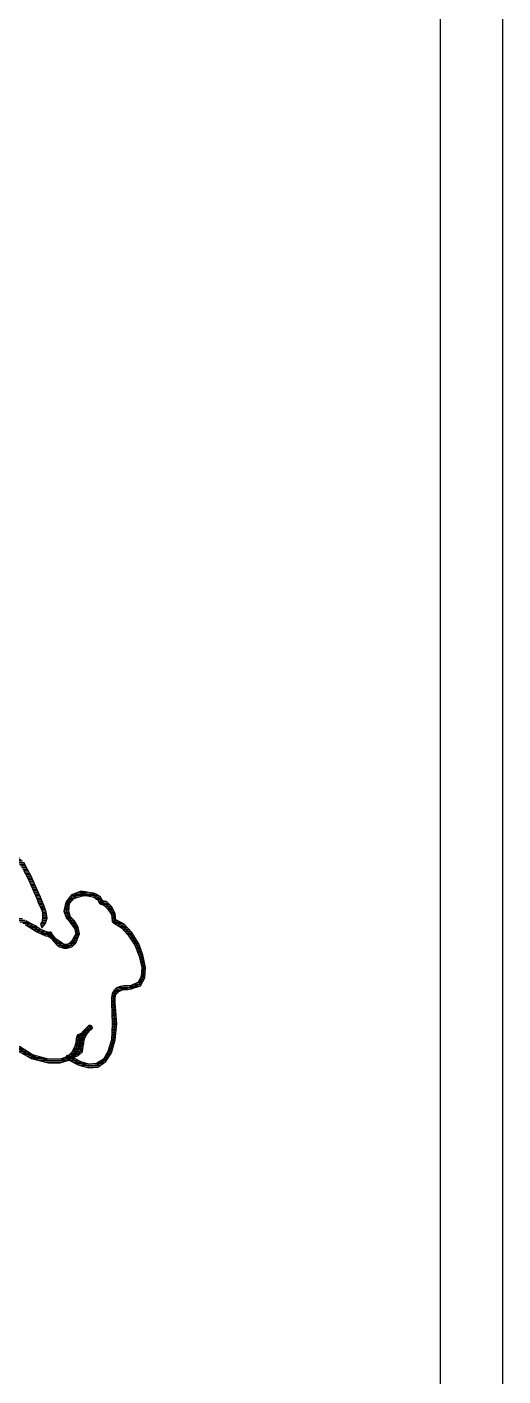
# Model space of a CAD drawing. Header units: millimetres. Extents: x 33350 to 35310, y -217097 to -211540.
# Drawn here: x 34475.3 to 34513.5, y -214010.5 to -213902.3 of the extents above; entities that cross this region are included whole.
import ezdxf

# ---------------------------------------------------------------- set-up
doc = ezdxf.new("R2010")
doc.units = ezdxf.units.MM
doc.header["$LTSCALE"] = 60
doc.header["$MEASUREMENT"] = 0
doc.layers.add('TEFRIŞ', color=223, linetype='Continuous')
pattern_1 = [(360, (-5108.51305, -673.59423), (1e-16, 0.125), [25])]

# ---------------------------------------------------------------- blocks, each defined once
blk = doc.blocks.new('by')
at = {"ltscale": 30}
h = blk.add_hatch(dxfattribs=at)
h.set_pattern_fill('DC_LINES', color=256, scale=0.1, style=0)
h.set_pattern_definition(pattern_1)
edge = h.paths.add_edge_path(flags=0)
edge.add_line((6421.19, 2232.16), (6422.57, 2232.51))
edge.add_line((6422.57, 2232.51), (6423.51, 2232.51))
edge.add_line((6423.51, 2232.51), (6424.21, 2232.31))
edge.add_line((6424.21, 2232.31), (6424.75, 2231.86))
edge.add_line((6424.75, 2231.86), (6424.95, 2231.36))
edge.add_line((6424.95, 2231.36), (6425.05, 2230.92))
edge.add_line((6425.05, 2230.92), (6425.1, 2230.57))
edge.add_line((6425.1, 2230.57), (6424.9, 2230.27))
edge.add_line((6424.9, 2230.27), (6424.8, 2230.57))
edge.add_line((6424.8, 2230.57), (6424.75, 2230.92))
edge.add_line((6424.75, 2230.92), (6424.65, 2231.26))
edge.add_line((6424.65, 2231.26), (6424.45, 2231.66))
edge.add_line((6424.45, 2231.66), (6424.11, 2232.01))
edge.add_line((6424.11, 2232.01), (6423.51, 2232.21))
edge.add_line((6423.51, 2232.21), (6422.57, 2232.21))
edge.add_line((6422.57, 2232.21), (6421.29, 2231.86))
h = blk.add_hatch(dxfattribs=at)
h.set_pattern_fill('DC_LINES', color=256, scale=0.1, style=0)
h.set_pattern_definition(pattern_1)
edge = h.paths.add_edge_path(flags=0)
edge.add_line((6424.11, 2231.91), (6424.06, 2232.21))
edge.add_line((6424.06, 2232.21), (6425, 2232.7))
edge.add_line((6425, 2232.7), (6425.79, 2232.9))
edge.add_line((6425.79, 2232.9), (6426.53, 2232.85))
edge.add_line((6426.53, 2232.85), (6427.17, 2232.41))
edge.add_line((6427.17, 2232.41), (6427.62, 2231.71))
edge.add_line((6427.62, 2231.71), (6427.92, 2230.67))
edge.add_line((6427.92, 2230.67), (6428.06, 2229.38))
edge.add_line((6428.06, 2229.38), (6427.92, 2227.69))
edge.add_line((6427.92, 2227.69), (6427.62, 2227.69))
edge.add_line((6427.62, 2227.69), (6427.67, 2229.38))
edge.add_line((6427.67, 2229.38), (6427.62, 2230.67))
edge.add_line((6427.62, 2230.67), (6427.32, 2231.61))
edge.add_line((6427.32, 2231.61), (6426.98, 2232.21))
edge.add_line((6426.98, 2232.21), (6426.43, 2232.56))
edge.add_line((6426.43, 2232.56), (6425.79, 2232.61))
edge.add_line((6425.79, 2232.61), (6425.1, 2232.41))
edge.add_line((6425.1, 2232.41), (6424.25, 2231.91))
edge.add_line((6424.25, 2231.91), (6424.21, 2232.21))
edge.add_line((6424.21, 2232.21), (6424.25, 2231.91))
edge.add_line((6424.25, 2231.91), (6424.11, 2231.91))
edge.add_line((6424.11, 2231.91), (6424.01, 2231.96))
edge.add_line((6424.01, 2231.96), (6423.96, 2232.11))
edge.add_line((6423.96, 2232.11), (6424.06, 2232.21))
h = blk.add_hatch(dxfattribs=at)
h.set_pattern_fill('DC_LINES', color=256, scale=0.1, style=0)
h.set_pattern_definition(pattern_1)
edge = h.paths.add_edge_path(flags=0)
edge.add_line((6418.12, 2225.6), (6418.27, 2225.75))
edge.add_line((6418.27, 2225.75), (6418.86, 2226.05))
edge.add_line((6418.86, 2226.05), (6419.11, 2226.59))
edge.add_line((6419.11, 2226.59), (6419.11, 2227.44))
edge.add_line((6419.11, 2227.44), (6419.11, 2228.48))
edge.add_line((6419.11, 2228.48), (6419.16, 2229.53))
edge.add_line((6419.16, 2229.53), (6419.41, 2230.57))
edge.add_line((6419.41, 2230.57), (6420.05, 2231.51))
edge.add_line((6420.05, 2231.51), (6421.19, 2232.16))
edge.add_line((6421.19, 2232.16), (6421.29, 2231.86))
edge.add_line((6421.29, 2231.86), (6420.25, 2231.21))
edge.add_line((6420.25, 2231.21), (6419.7, 2230.47))
edge.add_line((6419.7, 2230.47), (6419.46, 2229.53))
edge.add_line((6419.46, 2229.53), (6419.51, 2228.48))
edge.add_line((6419.51, 2228.48), (6419.51, 2227.44))
edge.add_line((6419.51, 2227.44), (6419.41, 2226.59))
edge.add_line((6419.41, 2226.59), (6419.06, 2225.85))
edge.add_line((6419.06, 2225.85), (6418.27, 2225.45))
edge.add_line((6418.27, 2225.45), (6418.42, 2225.6))
edge.add_line((6418.42, 2225.6), (6418.27, 2225.45))
edge.add_line((6418.27, 2225.45), (6418.17, 2225.5))
edge.add_line((6418.17, 2225.5), (6418.12, 2225.6))
edge.add_line((6418.12, 2225.6), (6418.17, 2225.7))
edge.add_line((6418.17, 2225.7), (6418.27, 2225.75))
h = blk.add_hatch(dxfattribs=at)
h.set_pattern_fill('DC_LINES', color=256, scale=0.1, style=0)
h.set_pattern_definition(pattern_1)
edge = h.paths.add_edge_path(flags=0)
edge.add_line((6425, 2230.97), (6425.05, 2231.21))
edge.add_line((6425.05, 2231.21), (6425, 2231.41))
edge.add_line((6425, 2231.41), (6424.8, 2231.66))
edge.add_line((6424.8, 2231.66), (6424.11, 2231.91))
edge.add_line((6424.11, 2231.91), (6424.21, 2232.21))
edge.add_line((6424.21, 2232.21), (6424.9, 2231.96))
edge.add_line((6424.9, 2231.96), (6425.29, 2231.61))
edge.add_line((6425.29, 2231.61), (6425.34, 2231.21))
edge.add_line((6425.34, 2231.21), (6425.39, 2230.97))
h = blk.add_hatch(dxfattribs=at)
h.set_pattern_fill('DC_LINES', color=256, scale=0.1, style=0)
h.set_pattern_definition(pattern_1)
edge = h.paths.add_edge_path(flags=0)
edge.add_line((6425.1, 2230.57), (6425.05, 2230.57))
edge.add_line((6425.05, 2230.57), (6425.24, 2230.47))
edge.add_line((6425.24, 2230.47), (6425.39, 2230.37))
edge.add_line((6425.39, 2230.37), (6425.54, 2230.17))
edge.add_line((6425.54, 2230.17), (6425.99, 2229.82))
edge.add_line((6425.99, 2229.82), (6425.79, 2229.53))
edge.add_line((6425.79, 2229.53), (6425.34, 2229.97))
edge.add_line((6425.34, 2229.97), (6425.2, 2230.17))
edge.add_line((6425.2, 2230.17), (6425.15, 2230.17))
edge.add_line((6425.15, 2230.17), (6424.95, 2230.27))
edge.add_line((6424.95, 2230.27), (6424.9, 2230.27))
h = blk.add_hatch(dxfattribs=at)
h.set_pattern_fill('DC_LINES', color=256, scale=0.1, style=0)
h.set_pattern_definition(pattern_1)
edge = h.paths.add_edge_path(flags=0)
edge.add_line((6425.99, 2229.82), (6425.79, 2229.53))
edge.add_line((6425.79, 2229.53), (6425.39, 2229.92))
edge.add_line((6425.39, 2229.92), (6425.2, 2230.42))
edge.add_line((6425.2, 2230.42), (6425.1, 2230.77))
edge.add_line((6425.1, 2230.77), (6425, 2230.97))
edge.add_line((6425, 2230.97), (6425.39, 2230.97))
edge.add_line((6425.39, 2230.97), (6425.39, 2230.87))
edge.add_line((6425.39, 2230.87), (6425.49, 2230.52))
edge.add_line((6425.49, 2230.52), (6425.69, 2230.12))
edge.add_line((6425.69, 2230.12), (6425.99, 2229.82))
edge.add_line((6425.99, 2229.82), (6425.79, 2229.53))
edge.add_line((6425.79, 2229.53), (6425.99, 2229.82))
edge.add_line((6425.99, 2229.82), (6426.09, 2229.72))
edge.add_line((6426.09, 2229.72), (6426.04, 2229.58))
edge.add_line((6426.04, 2229.58), (6425.94, 2229.53))
edge.add_line((6425.94, 2229.53), (6425.79, 2229.53))
h = blk.add_hatch(dxfattribs=at)
h.set_pattern_fill('DC_LINES', color=256, scale=0.1, style=0)
h.set_pattern_definition(pattern_1)
edge = h.paths.add_edge_path(flags=0)
edge.add_line((6427.92, 2227.69), (6427.92, 2227.29))
edge.add_line((6427.92, 2227.29), (6427.97, 2227.04))
edge.add_line((6427.97, 2227.04), (6428.11, 2226.89))
edge.add_line((6428.11, 2226.89), (6428.21, 2226.79))
edge.add_line((6428.21, 2226.79), (6428.41, 2226.69))
edge.add_line((6428.41, 2226.69), (6428.61, 2226.64))
edge.add_line((6428.61, 2226.64), (6428.91, 2226.64))
edge.add_line((6428.91, 2226.64), (6429.2, 2226.59))
edge.add_line((6429.2, 2226.59), (6429.2, 2226.3))
edge.add_line((6429.2, 2226.3), (6428.91, 2226.35))
edge.add_line((6428.91, 2226.35), (6428.61, 2226.35))
edge.add_line((6428.61, 2226.35), (6428.31, 2226.4))
edge.add_line((6428.31, 2226.4), (6428.02, 2226.5))
edge.add_line((6428.02, 2226.5), (6427.82, 2226.69))
edge.add_line((6427.82, 2226.69), (6427.67, 2226.94))
edge.add_line((6427.67, 2226.94), (6427.62, 2227.29))
edge.add_line((6427.62, 2227.29), (6427.62, 2227.69))
h = blk.add_hatch(dxfattribs=at)
h.set_pattern_fill('DC_LINES', color=256, scale=0.1, style=0)
h.set_pattern_definition(pattern_1)
edge = h.paths.add_edge_path(flags=0)
edge.add_line((6429.2, 2226.59), (6429.95, 2226.35))
edge.add_line((6429.95, 2226.35), (6430.29, 2225.7))
edge.add_line((6430.29, 2225.7), (6430.34, 2224.86))
edge.add_line((6430.34, 2224.86), (6430.14, 2223.86))
edge.add_line((6430.14, 2223.86), (6429.8, 2222.97))
edge.add_line((6429.8, 2222.97), (6429.25, 2222.07))
edge.add_line((6429.25, 2222.07), (6428.61, 2221.38))
edge.add_line((6428.61, 2221.38), (6427.87, 2220.98))
edge.add_line((6427.87, 2220.98), (6427.77, 2221.28))
edge.add_line((6427.77, 2221.28), (6428.41, 2221.68))
edge.add_line((6428.41, 2221.68), (6428.95, 2222.27))
edge.add_line((6428.95, 2222.27), (6429.5, 2223.07))
edge.add_line((6429.5, 2223.07), (6429.85, 2223.96))
edge.add_line((6429.85, 2223.96), (6430.04, 2224.86))
edge.add_line((6430.04, 2224.86), (6429.99, 2225.6))
edge.add_line((6429.99, 2225.6), (6429.75, 2226.05))
edge.add_line((6429.75, 2226.05), (6429.2, 2226.3))
h = blk.add_hatch(dxfattribs=at)
h.set_pattern_fill('DC_LINES', color=256, scale=0.1, style=0)
h.set_pattern_definition(pattern_1)
edge = h.paths.add_edge_path(flags=0)
edge.add_line((6424.45, 2222.72), (6424.25, 2222.92))
edge.add_line((6424.25, 2222.92), (6424.06, 2223.02))
edge.add_line((6424.06, 2223.02), (6423.81, 2223.02))
edge.add_line((6423.81, 2223.02), (6423.66, 2222.92))
edge.add_line((6423.66, 2222.92), (6423.41, 2222.72))
edge.add_line((6423.41, 2222.72), (6423.17, 2222.57))
edge.add_line((6423.17, 2222.57), (6422.97, 2222.32))
edge.add_line((6422.97, 2222.32), (6422.82, 2222.12))
edge.add_line((6422.82, 2222.12), (6422.52, 2222.32))
edge.add_line((6422.52, 2222.32), (6422.77, 2222.52))
edge.add_line((6422.77, 2222.52), (6422.97, 2222.77))
edge.add_line((6422.97, 2222.77), (6423.22, 2223.02))
edge.add_line((6423.22, 2223.02), (6423.46, 2223.22))
edge.add_line((6423.46, 2223.22), (6423.81, 2223.32))
edge.add_line((6423.81, 2223.32), (6424.06, 2223.32))
edge.add_line((6424.06, 2223.32), (6424.45, 2223.22))
edge.add_line((6424.45, 2223.22), (6424.75, 2222.92))
h = blk.add_hatch(dxfattribs=at)
h.set_pattern_fill('DC_LINES', color=256, scale=0.1, style=0)
h.set_pattern_definition(pattern_1)
edge = h.paths.add_edge_path(flags=0)
edge.add_line((6424.01, 2220.93), (6424.06, 2220.93))
edge.add_line((6424.06, 2220.93), (6424.35, 2221.33))
edge.add_line((6424.35, 2221.33), (6424.65, 2221.73))
edge.add_line((6424.65, 2221.73), (6424.75, 2222.17))
edge.add_line((6424.75, 2222.17), (6424.45, 2222.72))
edge.add_line((6424.45, 2222.72), (6424.75, 2222.92))
edge.add_line((6424.75, 2222.92), (6425.05, 2222.17))
edge.add_line((6425.05, 2222.17), (6424.95, 2221.63))
edge.add_line((6424.95, 2221.63), (6424.65, 2221.13))
edge.add_line((6424.65, 2221.13), (6424.25, 2220.73))
edge.add_line((6424.25, 2220.73), (6424.3, 2220.73))
h = blk.add_hatch(dxfattribs=at)
h.set_pattern_fill('DC_LINES', color=256, scale=0.1, style=0)
h.set_pattern_definition(pattern_1)
edge = h.paths.add_edge_path(flags=0)
edge.add_line((6422.82, 2222.12), (6422.67, 2222.07))
edge.add_line((6422.67, 2222.07), (6422.42, 2222.02))
edge.add_line((6422.42, 2222.02), (6422.08, 2221.88))
edge.add_line((6422.08, 2221.88), (6421.83, 2221.73))
edge.add_line((6421.83, 2221.73), (6421.53, 2221.53))
edge.add_line((6421.53, 2221.53), (6421.14, 2221.33))
edge.add_line((6421.14, 2221.33), (6420.79, 2221.13))
edge.add_line((6420.79, 2221.13), (6420.45, 2220.93))
edge.add_line((6420.45, 2220.93), (6420.05, 2220.78))
edge.add_line((6420.05, 2220.78), (6419.95, 2221.08))
edge.add_line((6419.95, 2221.08), (6420.35, 2221.23))
edge.add_line((6420.35, 2221.23), (6420.69, 2221.43))
edge.add_line((6420.69, 2221.43), (6421.04, 2221.63))
edge.add_line((6421.04, 2221.63), (6421.34, 2221.83))
edge.add_line((6421.34, 2221.83), (6421.63, 2222.02))
edge.add_line((6421.63, 2222.02), (6421.98, 2222.17))
edge.add_line((6421.98, 2222.17), (6422.33, 2222.32))
edge.add_line((6422.33, 2222.32), (6422.67, 2222.37))
edge.add_line((6422.67, 2222.37), (6422.52, 2222.32))
edge.add_line((6422.52, 2222.32), (6422.67, 2222.42))
edge.add_line((6422.67, 2222.42), (6422.82, 2222.37))
edge.add_line((6422.82, 2222.37), (6422.87, 2222.22))
edge.add_line((6422.87, 2222.22), (6422.82, 2222.07))
edge.add_line((6422.82, 2222.07), (6422.67, 2222.02))
h = blk.add_hatch(dxfattribs=at)
h.set_pattern_fill('DC_LINES', color=256, scale=0.1, style=0)
h.set_pattern_definition(pattern_1)
edge = h.paths.add_edge_path(flags=0)
edge.add_line((6421.93, 2220.04), (6422.08, 2220.44))
edge.add_line((6422.08, 2220.44), (6422.08, 2220.88))
edge.add_line((6422.08, 2220.88), (6422.03, 2221.23))
edge.add_line((6422.03, 2221.23), (6421.93, 2221.38))
edge.add_line((6421.93, 2221.38), (6422.03, 2221.68))
edge.add_line((6422.03, 2221.68), (6422.33, 2221.33))
edge.add_line((6422.33, 2221.33), (6422.47, 2220.88))
edge.add_line((6422.47, 2220.88), (6422.37, 2220.44))
edge.add_line((6422.37, 2220.44), (6422.23, 2219.94))
h = blk.add_hatch(dxfattribs=at)
h.set_pattern_fill('DC_LINES', color=256, scale=0.1, style=0)
h.set_pattern_definition(pattern_1)
edge = h.paths.add_edge_path(flags=0)
edge.add_line((6422.03, 2221.68), (6422.33, 2221.33))
edge.add_line((6422.33, 2221.33), (6422.47, 2220.88))
edge.add_line((6422.47, 2220.88), (6422.37, 2220.44))
edge.add_line((6422.37, 2220.44), (6422.23, 2219.94))
edge.add_line((6422.23, 2219.94), (6421.93, 2220.04))
edge.add_line((6421.93, 2220.04), (6422.08, 2220.44))
edge.add_line((6422.08, 2220.44), (6422.08, 2220.88))
edge.add_line((6422.08, 2220.88), (6422.03, 2221.23))
edge.add_line((6422.03, 2221.23), (6421.93, 2221.38))
h = blk.add_hatch(dxfattribs=at)
h.set_pattern_fill('DC_LINES', color=256, scale=0.1, style=0)
h.set_pattern_definition(pattern_1)
edge = h.paths.add_edge_path(flags=0)
edge.add_line((6425.2, 2218.75), (6424.4, 2219.04))
edge.add_line((6424.4, 2219.04), (6423.96, 2219.64))
edge.add_line((6423.96, 2219.64), (6423.81, 2220.34))
edge.add_line((6423.81, 2220.34), (6424.01, 2220.93))
edge.add_line((6424.01, 2220.93), (6424.3, 2220.73))
edge.add_line((6424.3, 2220.73), (6424.21, 2220.34))
edge.add_line((6424.21, 2220.34), (6424.25, 2219.74))
edge.add_line((6424.25, 2219.74), (6424.6, 2219.34))
edge.add_line((6424.6, 2219.34), (6425.2, 2219.14))
h = blk.add_hatch(dxfattribs=at)
h.set_pattern_fill('DC_LINES', color=256, scale=0.1, style=0)
h.set_pattern_definition(pattern_1)
edge = h.paths.add_edge_path(flags=0)
edge.add_line((6427.87, 2220.98), (6427.97, 2221.13))
edge.add_line((6427.97, 2221.13), (6427.92, 2220.53))
edge.add_line((6427.92, 2220.53), (6427.62, 2219.99))
edge.add_line((6427.62, 2219.99), (6427.22, 2219.59))
edge.add_line((6427.22, 2219.59), (6426.73, 2219.49))
edge.add_line((6426.73, 2219.49), (6426.83, 2219.79))
edge.add_line((6426.83, 2219.79), (6427.03, 2219.89))
edge.add_line((6427.03, 2219.89), (6427.32, 2220.19))
edge.add_line((6427.32, 2220.19), (6427.62, 2220.63))
edge.add_line((6427.62, 2220.63), (6427.67, 2221.13))
edge.add_line((6427.67, 2221.13), (6427.77, 2221.28))
edge.add_line((6427.77, 2221.28), (6427.67, 2221.13))
edge.add_line((6427.67, 2221.13), (6427.72, 2221.23))
edge.add_line((6427.72, 2221.23), (6427.82, 2221.28))
edge.add_line((6427.82, 2221.28), (6427.92, 2221.23))
edge.add_line((6427.92, 2221.23), (6427.97, 2221.13))
h = blk.add_hatch(dxfattribs=at)
h.set_pattern_fill('DC_LINES', color=256, scale=0.1, style=0)
h.set_pattern_definition(pattern_1)
edge = h.paths.add_edge_path(flags=0)
edge.add_line((6420.05, 2216.26), (6420.3, 2216.66))
edge.add_line((6420.3, 2216.66), (6420.59, 2217.11))
edge.add_line((6420.59, 2217.11), (6420.89, 2217.65))
edge.add_line((6420.89, 2217.65), (6421.14, 2218.25))
edge.add_line((6421.14, 2218.25), (6421.39, 2218.8))
edge.add_line((6421.39, 2218.8), (6421.63, 2219.34))
edge.add_line((6421.63, 2219.34), (6421.78, 2219.74))
edge.add_line((6421.78, 2219.74), (6421.93, 2220.04))
edge.add_line((6421.93, 2220.04), (6422.23, 2219.94))
edge.add_line((6422.23, 2219.94), (6422.08, 2219.64))
edge.add_line((6422.08, 2219.64), (6421.93, 2219.24))
edge.add_line((6421.93, 2219.24), (6421.68, 2218.7))
edge.add_line((6421.68, 2218.7), (6421.44, 2218.15))
edge.add_line((6421.44, 2218.15), (6421.19, 2217.55))
edge.add_line((6421.19, 2217.55), (6420.89, 2217.01))
edge.add_line((6420.89, 2217.01), (6420.59, 2216.46))
edge.add_line((6420.59, 2216.46), (6420.25, 2216.06))
h = blk.add_hatch(dxfattribs=at)
h.set_pattern_fill('DC_LINES', color=256, scale=0.1, style=0)
h.set_pattern_definition(pattern_1)
edge = h.paths.add_edge_path(flags=0)
edge.add_line((6422.23, 2219.94), (6422.08, 2219.64))
edge.add_line((6422.08, 2219.64), (6421.93, 2219.24))
edge.add_line((6421.93, 2219.24), (6421.68, 2218.7))
edge.add_line((6421.68, 2218.7), (6421.44, 2218.15))
edge.add_line((6421.44, 2218.15), (6421.19, 2217.55))
edge.add_line((6421.19, 2217.55), (6420.89, 2217.01))
edge.add_line((6420.89, 2217.01), (6420.59, 2216.46))
edge.add_line((6420.59, 2216.46), (6420.25, 2216.06))
edge.add_line((6420.25, 2216.06), (6420.05, 2216.26))
edge.add_line((6420.05, 2216.26), (6420.3, 2216.66))
edge.add_line((6420.3, 2216.66), (6420.59, 2217.11))
edge.add_line((6420.59, 2217.11), (6420.89, 2217.65))
edge.add_line((6420.89, 2217.65), (6421.14, 2218.25))
edge.add_line((6421.14, 2218.25), (6421.39, 2218.8))
edge.add_line((6421.39, 2218.8), (6421.63, 2219.34))
edge.add_line((6421.63, 2219.34), (6421.78, 2219.74))
edge.add_line((6421.78, 2219.74), (6421.93, 2220.04))
h = blk.add_hatch(dxfattribs=at)
h.set_pattern_fill('DC_LINES', color=256, scale=0.1, style=0)
h.set_pattern_definition(pattern_1)
edge = h.paths.add_edge_path(flags=0)
edge.add_line((6426.73, 2219.49), (6426.93, 2219.59))
edge.add_line((6426.93, 2219.59), (6426.88, 2219.44))
edge.add_line((6426.88, 2219.44), (6426.73, 2219.24))
edge.add_line((6426.73, 2219.24), (6426.58, 2219.09))
edge.add_line((6426.58, 2219.09), (6426.38, 2218.99))
edge.add_line((6426.38, 2218.99), (6426.18, 2218.9))
edge.add_line((6426.18, 2218.9), (6425.84, 2218.85))
edge.add_line((6425.84, 2218.85), (6425.54, 2218.8))
edge.add_line((6425.54, 2218.8), (6425.2, 2218.75))
edge.add_line((6425.2, 2218.75), (6425.2, 2219.14))
edge.add_line((6425.2, 2219.14), (6425.54, 2219.09))
edge.add_line((6425.54, 2219.09), (6425.84, 2219.14))
edge.add_line((6425.84, 2219.14), (6426.09, 2219.19))
edge.add_line((6426.09, 2219.19), (6426.28, 2219.29))
edge.add_line((6426.28, 2219.29), (6426.38, 2219.39))
edge.add_line((6426.38, 2219.39), (6426.53, 2219.44))
edge.add_line((6426.53, 2219.44), (6426.58, 2219.54))
edge.add_line((6426.58, 2219.54), (6426.63, 2219.69))
edge.add_line((6426.63, 2219.69), (6426.83, 2219.79))
edge.add_line((6426.83, 2219.79), (6426.63, 2219.69))
edge.add_line((6426.63, 2219.69), (6426.73, 2219.79))
edge.add_line((6426.73, 2219.79), (6426.83, 2219.79))
edge.add_line((6426.83, 2219.79), (6426.93, 2219.74))
edge.add_line((6426.93, 2219.74), (6426.93, 2219.59))
for p, q in [((6421.19, 2232.16, -4.5), (6422.57, 2232.51, -4.5)), ((6422.57, 2232.36, -4.5), (6421.24, 2232.01, -4.5)), ((6422.57, 2232.51, -4.5), (6423.51, 2232.51, -4.5)), ((6423.51, 2232.36, -4.5), (6422.57, 2232.36, -4.5)), ((6423.51, 2232.51, -4.5), (6424.21, 2232.31, -4.5)), ((6424.16, 2232.16, -4.5), (6423.51, 2232.36, -4.5)), ((6424.06, 2232.21, -4.5), (6425, 2232.7, -4.5)), ((6425.05, 2232.56, -4.5), (6424.16, 2232.06, -4.5)), ((6425.1, 2232.41, -4.5), (6424.25, 2231.91, -4.5)), ((6425, 2232.7, -4.5), (6425.79, 2232.9, -4.5)), ((6425.79, 2232.75, -4.5), (6425.05, 2232.56, -4.5)), ((6425.79, 2232.61, -4.5), (6425.1, 2232.41, -4.5)), ((6425.79, 2232.9, -4.5), (6426.53, 2232.85, -4.5)), ((6426.48, 2232.7, -4.5), (6425.79, 2232.75, -4.5)), ((6426.43, 2232.56, -4.5), (6425.79, 2232.61, -4.5)), ((6426.98, 2232.21, -4.5), (6426.43, 2232.56, -4.5)), ((6427.07, 2232.31, -4.5), (6426.48, 2232.7, -4.5)), ((6426.53, 2232.85, -4.5), (6427.17, 2232.41, -4.5)), ((6427.17, 2232.41, -4.5), (6427.62, 2231.71, -4.5)), ((6420.05, 2231.51, -4.5), (6421.19, 2232.16, -4.5)), ((6421.24, 2232.01, -4.5), (6420.15, 2231.36, -4.5)), ((6421.29, 2231.86, -4.5), (6420.25, 2231.21, -4.5)), ((6421.19, 2232.16, -4.5), (6421.19, 2232.16, -4.5)), ((6421.29, 2231.86, -4.5), (6421.19, 2232.16, -4.5)), ((6421.19, 2232.16, -4.5), (6421.19, 2232.16, -4.5)), ((6421.19, 2232.16, -4.5), (6421.29, 2231.86, -4.5)), ((6422.57, 2232.21, -4.5), (6421.29, 2231.86, -4.5)), ((6421.29, 2231.86, -4.5), (6421.29, 2231.86, -4.5)), ((6423.51, 2232.21, -4.5), (6422.57, 2232.21, -4.5)), ((6424.11, 2232.01, -4.5), (6423.51, 2232.21, -4.5)), ((6423.96, 2232.11, -4.5), (6424.06, 2232.21, -4.5)), ((6424.01, 2231.96, -4.5), (6423.96, 2232.11, -4.5)), ((6424.11, 2231.91, -4.5), (6424.01, 2231.96, -4.5)), ((6424.11, 2231.91, -4.5), (6424.06, 2232.21, -4.5)), ((6424.06, 2232.21, -4.5), (6424.11, 2231.91, -4.5)), ((6424.11, 2231.91, -4.5), (6424.21, 2232.21, -4.5)), ((6424.45, 2231.66, -4.5), (6424.11, 2232.01, -4.5)), ((6424.25, 2231.91, -4.5), (6424.11, 2231.91, -4.5)), ((6424.11, 2231.91, -4.5), (6424.11, 2231.91, -4.5)), ((6424.8, 2231.66, -4.5), (6424.11, 2231.91, -4.5)), ((6424.6, 2231.76, -4.5), (6424.16, 2232.16, -4.5)), ((6424.16, 2232.06, -4.5), (6424.85, 2231.81, -4.5)), ((6424.21, 2232.31, -4.5), (6424.75, 2231.86, -4.5)), ((6424.25, 2231.91, -4.5), (6424.21, 2232.21, -4.5)), ((6424.21, 2232.21, -4.5), (6424.25, 2231.91, -4.5)), ((6424.21, 2232.21, -4.5), (6424.9, 2231.96, -4.5)), ((6424.65, 2231.26, -4.5), (6424.45, 2231.66, -4.5)), ((6424.8, 2231.31, -4.5), (6424.6, 2231.76, -4.5)), ((6424.75, 2230.92, -4.5), (6424.65, 2231.26, -4.5)), ((6424.75, 2231.86, -4.5), (6424.95, 2231.36, -4.5)), ((6425, 2231.41, -4.5), (6424.8, 2231.66, -4.5)), ((6424.9, 2230.92, -4.5), (6424.8, 2231.31, -4.5)), ((6424.85, 2231.81, -4.5), (6425.15, 2231.51, -4.5)), ((6424.9, 2231.96, -4.5), (6425.29, 2231.61, -4.5)), ((6424.95, 2231.36, -4.5), (6425.05, 2230.92, -4.5)), ((6425.05, 2231.21, -4.5), (6425, 2231.41, -4.5)), ((6425.15, 2231.51, -4.5), (6425.2, 2231.21, -4.5)), ((6425.29, 2231.61, -4.5), (6425.34, 2231.21, -4.5)), ((6427.32, 2231.61, -4.5), (6426.98, 2232.21, -4.5)), ((6427.47, 2231.66, -4.5), (6427.07, 2232.31, -4.5)), ((6427.62, 2230.67, -4.5), (6427.32, 2231.61, -4.5)), ((6427.77, 2230.67, -4.5), (6427.47, 2231.66, -4.5)), ((6427.62, 2231.71, -4.5), (6427.92, 2230.67, -4.5)), ((6424.8, 2230.57, -4.5), (6424.75, 2230.92, -4.5)), ((6424.9, 2230.27, -4.5), (6424.8, 2230.57, -4.5)), ((6424.95, 2230.57, -4.5), (6424.9, 2230.92, -4.5)), ((6424.9, 2230.27, -4.5), (6425.1, 2230.57, -4.5)), ((6425.1, 2230.57, -4.5), (6424.9, 2230.27, -4.5)), ((6424.95, 2230.27, -4.5), (6424.9, 2230.27, -4.5)), ((6425, 2230.42, -4.5), (6424.95, 2230.57, -4.5)), ((6425.15, 2230.17, -4.5), (6424.95, 2230.27, -4.5)), ((6425, 2230.97, -4.5), (6425.05, 2231.21, -4.5)), ((6425.1, 2230.77, -4.5), (6425, 2230.97, -4.5)), ((6425, 2230.97, -4.5), (6425.39, 2230.97, -4.5)), ((6425, 2230.97, -4.5), (6425, 2230.97, -4.5)), ((6425.39, 2230.97, -4.5), (6425, 2230.97, -4.5)), ((6425, 2230.97, -4.5), (6425, 2230.97, -4.5)), ((6425.2, 2230.32, -4.5), (6425, 2230.42, -4.5)), ((6425.05, 2230.92, -4.5), (6425.1, 2230.57, -4.5)), ((6425.1, 2230.57, -4.5), (6425.05, 2230.57, -4.5)), ((6425.05, 2230.57, -4.5), (6425.24, 2230.47, -4.5)), ((6425.2, 2230.42, -4.5), (6425.1, 2230.77, -4.5)), ((6425.1, 2230.57, -4.5), (6425.1, 2230.57, -4.5)), ((6425.1, 2230.57, -4.5), (6425.1, 2230.57, -4.5)), ((6425.2, 2230.17, -4.5), (6425.15, 2230.17, -4.5)), ((6425.2, 2231.21, -4.5), (6425.2, 2230.97, -4.5)), ((6425.2, 2230.97, -4.5), (6425.24, 2230.82, -4.5)), ((6425.39, 2229.92, -4.5), (6425.2, 2230.42, -4.5)), ((6425.29, 2230.27, -4.5), (6425.2, 2230.32, -4.5)), ((6425.34, 2229.97, -4.5), (6425.2, 2230.17, -4.5)), ((6425.24, 2230.82, -4.5), (6425.34, 2230.47, -4.5)), ((6425.24, 2230.47, -4.5), (6425.39, 2230.37, -4.5)), ((6425.44, 2230.07, -4.5), (6425.29, 2230.27, -4.5)), ((6425.34, 2231.21, -4.5), (6425.39, 2230.97, -4.5)), ((6425.34, 2230.47, -4.5), (6425.54, 2230.02, -4.5)), ((6425.39, 2230.97, -4.5), (6425.39, 2230.87, -4.5)), ((6425.39, 2230.97, -4.5), (6425.39, 2230.97, -4.5)), ((6425.39, 2230.87, -4.5), (6425.49, 2230.52, -4.5)), ((6425.39, 2230.37, -4.5), (6425.54, 2230.17, -4.5)), ((6425.49, 2230.52, -4.5), (6425.69, 2230.12, -4.5)), ((6425.54, 2230.17, -4.5), (6425.99, 2229.82, -4.5)), ((6427.67, 2229.38, -4.5), (6427.62, 2230.67, -4.5)), ((6427.87, 2229.38, -4.5), (6427.77, 2230.67, -4.5)), ((6427.92, 2230.67, -4.5), (6428.06, 2229.38, -4.5)), ((6425.79, 2229.53, -4.5), (6425.34, 2229.97, -4.5)), ((6425.79, 2229.53, -4.5), (6425.39, 2229.92, -4.5)), ((6425.89, 2229.67, -4.5), (6425.44, 2230.07, -4.5)), ((6425.54, 2230.02, -4.5), (6425.89, 2229.67, -4.5)), ((6425.69, 2230.12, -4.5), (6425.99, 2229.82, -4.5)), ((6425.99, 2229.82, -4.5), (6425.79, 2229.53, -4.5)), ((6425.99, 2229.82, -4.5), (6425.79, 2229.53, -4.5)), ((6425.99, 2229.82, -4.5), (6425.79, 2229.53, -4.5)), ((6425.79, 2229.53, -4.5), (6425.99, 2229.82, -4.5)), ((6425.79, 2229.53, -4.5), (6425.99, 2229.82, -4.5)), ((6425.94, 2229.53, -4.5), (6425.79, 2229.53, -4.5)), ((6426.04, 2229.58, -4.5), (6425.94, 2229.53, -4.5)), ((6425.99, 2229.82, -4.5), (6426.09, 2229.72, -4.5)), ((6425.99, 2229.82, -4.5), (6425.99, 2229.82, -4.5)), ((6426.09, 2229.72, -4.5), (6426.04, 2229.58, -4.5)), ((6427.62, 2227.69, -4.5), (6427.67, 2229.38, -4.5)), ((6427.77, 2227.69, -4.5), (6427.87, 2229.38, -4.5)), ((6428.06, 2229.38, -4.5), (6427.92, 2227.69, -4.5)), ((6427.62, 2227.29, -4.5), (6427.62, 2227.69, -4.5)), ((6427.62, 2227.69, -4.5), (6427.62, 2227.69, -4.5)), ((6427.62, 2227.69, -4.5), (6427.92, 2227.69, -4.5)), ((6427.92, 2227.69, -4.5), (6427.62, 2227.69, -4.5)), ((6427.67, 2226.94, -4.5), (6427.62, 2227.29, -4.5)), ((6427.82, 2226.69, -4.5), (6427.67, 2226.94, -4.5)), ((6427.77, 2227.29, -4.5), (6427.77, 2227.69, -4.5)), ((6427.82, 2226.99, -4.5), (6427.77, 2227.29, -4.5)), ((6427.97, 2226.79, -4.5), (6427.82, 2226.99, -4.5)), ((6427.92, 2227.69, -4.5), (6427.92, 2227.69, -4.5)), ((6427.92, 2227.69, -4.5), (6427.92, 2227.29, -4.5)), ((6427.92, 2227.69, -4.5), (6427.92, 2227.69, -4.5)), ((6427.92, 2227.29, -4.5), (6427.97, 2227.04, -4.5)), ((6427.97, 2227.04, -4.5), (6428.11, 2226.89, -4.5)), ((6428.02, 2226.5, -4.5), (6427.82, 2226.69, -4.5)), ((6428.11, 2226.64, -4.5), (6427.97, 2226.79, -4.5)), ((6428.31, 2226.4, -4.5), (6428.02, 2226.5, -4.5)), ((6428.11, 2226.89, -4.5), (6428.21, 2226.79, -4.5)), ((6428.36, 2226.55, -4.5), (6428.11, 2226.64, -4.5)), ((6428.21, 2226.79, -4.5), (6428.41, 2226.69, -4.5)), ((6428.61, 2226.35, -4.5), (6428.31, 2226.4, -4.5)), ((6428.61, 2226.5, -4.5), (6428.36, 2226.55, -4.5)), ((6428.41, 2226.69, -4.5), (6428.61, 2226.64, -4.5)), ((6428.61, 2226.64, -4.5), (6428.91, 2226.64, -4.5)), ((6428.91, 2226.5, -4.5), (6428.61, 2226.5, -4.5)), ((6428.91, 2226.35, -4.5), (6428.61, 2226.35, -4.5)), ((6428.91, 2226.64, -4.5), (6429.2, 2226.59, -4.5)), ((6429.2, 2226.45, -4.5), (6428.91, 2226.5, -4.5)), ((6429.2, 2226.3, -4.5), (6428.91, 2226.35, -4.5)), ((6429.2, 2226.59, -4.5), (6429.2, 2226.59, -4.5)), ((6429.2, 2226.59, -4.5), (6429.95, 2226.35, -4.5)), ((6429.2, 2226.3, -4.5), (6429.2, 2226.59, -4.5)), ((6429.2, 2226.59, -4.5), (6429.2, 2226.59, -4.5)), ((6429.2, 2226.59, -4.5), (6429.2, 2226.3, -4.5)), ((6429.85, 2226.2, -4.5), (6429.2, 2226.45, -4.5)), ((6429.75, 2226.05, -4.5), (6429.2, 2226.3, -4.5)), ((6429.2, 2226.3, -4.5), (6429.2, 2226.3, -4.5)), ((6429.99, 2225.6, -4.5), (6429.75, 2226.05, -4.5)), ((6430.14, 2225.65, -4.5), (6429.85, 2226.2, -4.5)), ((6429.95, 2226.35, -4.5), (6430.29, 2225.7, -4.5)), ((6429.85, 2223.96, -4.5), (6430.04, 2224.86, -4.5)), ((6430.04, 2224.86, -4.5), (6429.99, 2225.6, -4.5)), ((6429.99, 2223.91, -4.5), (6430.19, 2224.86, -4.5)), ((6430.19, 2224.86, -4.5), (6430.14, 2225.65, -4.5)), ((6430.34, 2224.86, -4.5), (6430.14, 2223.86, -4.5)), ((6430.29, 2225.7, -4.5), (6430.34, 2224.86, -4.5)), ((6429.5, 2223.07, -4.5), (6429.85, 2223.96, -4.5)), ((6429.65, 2223.02, -4.5), (6429.99, 2223.91, -4.5)), ((6430.14, 2223.86, -4.5), (6429.8, 2222.97, -4.5)), ((6422.77, 2222.52, -4.5), (6422.97, 2222.77, -4.5)), ((6422.87, 2222.42, -4.5), (6423.07, 2222.67, -4.5)), ((6422.97, 2222.77, -4.5), (6423.22, 2223.02, -4.5)), ((6423.07, 2222.67, -4.5), (6423.32, 2222.87, -4.5)), ((6423.41, 2222.72, -4.5), (6423.17, 2222.57, -4.5)), ((6423.22, 2223.02, -4.5), (6423.46, 2223.22, -4.5)), ((6423.32, 2222.87, -4.5), (6423.56, 2223.07, -4.5)), ((6423.66, 2222.92, -4.5), (6423.41, 2222.72, -4.5)), ((6423.46, 2223.22, -4.5), (6423.81, 2223.32, -4.5)), ((6423.56, 2223.07, -4.5), (6423.81, 2223.17, -4.5)), ((6423.81, 2223.02, -4.5), (6423.66, 2222.92, -4.5)), ((6423.81, 2223.32, -4.5), (6424.06, 2223.32, -4.5)), ((6423.81, 2223.17, -4.5), (6424.06, 2223.17, -4.5)), ((6424.06, 2223.02, -4.5), (6423.81, 2223.02, -4.5)), ((6424.06, 2223.32, -4.5), (6424.45, 2223.22, -4.5)), ((6424.06, 2223.17, -4.5), (6424.35, 2223.07, -4.5)), ((6424.25, 2222.92, -4.5), (6424.06, 2223.02, -4.5)), ((6424.45, 2222.72, -4.5), (6424.25, 2222.92, -4.5)), ((6424.35, 2223.07, -4.5), (6424.6, 2222.82, -4.5)), ((6424.45, 2223.22, -4.5), (6424.75, 2222.92, -4.5)), ((6424.45, 2222.72, -4.5), (6424.75, 2222.92, -4.5)), ((6424.75, 2222.92, -4.5), (6424.45, 2222.72, -4.5)), ((6424.75, 2222.17, -4.5), (6424.45, 2222.72, -4.5)), ((6424.45, 2222.72, -4.5), (6424.45, 2222.72, -4.5)), ((6424.45, 2222.72, -4.5), (6424.45, 2222.72, -4.5)), ((6424.6, 2222.82, -4.5), (6424.9, 2222.17, -4.5)), ((6424.75, 2222.92, -4.5), (6425.05, 2222.17, -4.5)), ((6424.75, 2222.92, -4.5), (6424.75, 2222.92, -4.5)), ((6428.95, 2222.27, -4.5), (6429.5, 2223.07, -4.5)), ((6429.1, 2222.17, -4.5), (6429.65, 2223.02, -4.5)), ((6429.8, 2222.97, -4.5), (6429.25, 2222.07, -4.5)), ((6420.69, 2221.43, -4.5), (6421.04, 2221.63, -4.5)), ((6421.04, 2221.63, -4.5), (6421.34, 2221.83, -4.5)), ((6421.09, 2221.48, -4.5), (6421.44, 2221.68, -4.5)), ((6421.53, 2221.53, -4.5), (6421.14, 2221.33, -4.5)), ((6421.34, 2221.83, -4.5), (6421.63, 2222.02, -4.5)), ((6421.44, 2221.68, -4.5), (6421.73, 2221.88, -4.5)), ((6421.83, 2221.73, -4.5), (6421.53, 2221.53, -4.5)), ((6421.63, 2222.02, -4.5), (6421.98, 2222.17, -4.5)), ((6421.73, 2221.88, -4.5), (6422.03, 2222.02, -4.5)), ((6422.08, 2221.88, -4.5), (6421.83, 2221.73, -4.5)), ((6421.93, 2221.38, -4.5), (6422.03, 2221.68, -4.5)), ((6421.93, 2221.38, -4.5), (6422.03, 2221.68, -4.5)), ((6421.98, 2222.17, -4.5), (6422.33, 2222.32, -4.5)), ((6422.03, 2222.02, -4.5), (6422.37, 2222.17, -4.5)), ((6422.03, 2221.68, -4.5), (6422.33, 2221.33, -4.5)), ((6422.03, 2221.68, -4.5), (6422.03, 2221.68, -4.5)), ((6422.03, 2221.68, -4.5), (6422.33, 2221.33, -4.5)), ((6422.03, 2221.68, -4.5), (6422.03, 2221.68, -4.5)), ((6422.42, 2222.02, -4.5), (6422.08, 2221.88, -4.5)), ((6422.33, 2222.32, -4.5), (6422.67, 2222.37, -4.5)), ((6422.37, 2222.17, -4.5), (6422.67, 2222.22, -4.5)), ((6422.67, 2222.07, -4.5), (6422.42, 2222.02, -4.5)), ((6422.52, 2222.32, -4.5), (6422.77, 2222.52, -4.5)), ((6422.52, 2222.32, -4.5), (6422.67, 2222.42, -4.5)), ((6422.67, 2222.37, -4.5), (6422.52, 2222.32, -4.5)), ((6422.82, 2222.12, -4.5), (6422.52, 2222.32, -4.5)), ((6422.67, 2222.42, -4.5), (6422.82, 2222.37, -4.5)), ((6422.67, 2222.22, -4.5), (6422.87, 2222.42, -4.5)), ((6422.82, 2222.12, -4.5), (6422.67, 2222.07, -4.5)), ((6422.67, 2222.02, -4.5), (6422.82, 2222.12, -4.5)), ((6422.82, 2222.07, -4.5), (6422.67, 2222.02, -4.5)), ((6422.82, 2222.37, -4.5), (6422.87, 2222.22, -4.5)), ((6422.97, 2222.32, -4.5), (6422.82, 2222.12, -4.5)), ((6422.87, 2222.22, -4.5), (6422.82, 2222.07, -4.5)), ((6422.82, 2222.12, -4.5), (6422.82, 2222.12, -4.5)), ((6423.17, 2222.57, -4.5), (6422.97, 2222.32, -4.5)), ((6424.35, 2221.33, -4.5), (6424.65, 2221.73, -4.5)), ((6424.8, 2221.68, -4.5), (6424.5, 2221.23, -4.5)), ((6424.65, 2221.73, -4.5), (6424.75, 2222.17, -4.5)), ((6424.95, 2221.63, -4.5), (6424.65, 2221.13, -4.5)), ((6424.9, 2222.17, -4.5), (6424.8, 2221.68, -4.5)), ((6425.05, 2222.17, -4.5), (6424.95, 2221.63, -4.5)), ((6427.77, 2221.28, -4.5), (6428.41, 2221.68, -4.5)), ((6427.82, 2221.13, -4.5), (6428.51, 2221.53, -4.5)), ((6428.41, 2221.68, -4.5), (6428.95, 2222.27, -4.5)), ((6428.51, 2221.53, -4.5), (6429.1, 2222.17, -4.5)), ((6429.25, 2222.07, -4.5), (6428.61, 2221.38, -4.5)), ((6420.74, 2221.28, -4.5), (6421.09, 2221.48, -4.5)), ((6421.14, 2221.33, -4.5), (6420.79, 2221.13, -4.5)), ((6422.03, 2221.23, -4.5), (6421.93, 2221.38, -4.5)), ((6422.03, 2221.23, -4.5), (6421.93, 2221.38, -4.5)), ((6421.93, 2221.38, -4.5), (6421.93, 2221.38, -4.5)), ((6421.93, 2220.04, -4.5), (6422.08, 2220.44, -4.5)), ((6421.93, 2220.04, -4.5), (6422.08, 2220.44, -4.5)), ((6422.08, 2220.88, -4.5), (6422.03, 2221.23, -4.5)), ((6422.08, 2220.88, -4.5), (6422.03, 2221.23, -4.5)), ((6422.08, 2220.44, -4.5), (6422.08, 2220.88, -4.5)), ((6422.08, 2220.44, -4.5), (6422.08, 2220.88, -4.5)), ((6422.37, 2220.44, -4.5), (6422.23, 2219.94, -4.5)), ((6422.37, 2220.44, -4.5), (6422.23, 2219.94, -4.5)), ((6422.33, 2221.33, -4.5), (6422.47, 2220.88, -4.5)), ((6422.33, 2221.33, -4.5), (6422.47, 2220.88, -4.5)), ((6422.47, 2220.88, -4.5), (6422.37, 2220.44, -4.5)), ((6422.47, 2220.88, -4.5), (6422.37, 2220.44, -4.5)), ((6423.81, 2220.34, -4.5), (6424.01, 2220.93, -4.5)), ((6424.01, 2220.93, -4.5), (6424.06, 2220.93, -4.5)), ((6424.3, 2220.73, -4.5), (6424.01, 2220.93, -4.5)), ((6424.01, 2220.93, -4.5), (6424.01, 2220.93, -4.5)), ((6424.01, 2220.93, -4.5), (6424.3, 2220.73, -4.5)), ((6424.16, 2220.83, -4.5), (6424.01, 2220.34, -4.5)), ((6424.06, 2220.93, -4.5), (6424.35, 2221.33, -4.5)), ((6424.5, 2221.23, -4.5), (6424.16, 2220.83, -4.5)), ((6424.3, 2220.73, -4.5), (6424.21, 2220.34, -4.5)), ((6424.65, 2221.13, -4.5), (6424.25, 2220.73, -4.5)), ((6424.25, 2220.73, -4.5), (6424.3, 2220.73, -4.5)), ((6427.32, 2220.19, -4.5), (6427.62, 2220.63, -4.5)), ((6427.47, 2220.09, -4.5), (6427.77, 2220.58, -4.5)), ((6427.62, 2220.63, -4.5), (6427.67, 2221.13, -4.5)), ((6427.92, 2220.53, -4.5), (6427.62, 2219.99, -4.5)), ((6427.67, 2221.13, -4.5), (6427.77, 2221.28, -4.5)), ((6427.77, 2221.28, -4.5), (6427.67, 2221.13, -4.5)), ((6427.67, 2221.13, -4.5), (6427.72, 2221.23, -4.5)), ((6427.72, 2221.23, -4.5), (6427.82, 2221.28, -4.5)), ((6427.87, 2220.98, -4.5), (6427.77, 2221.28, -4.5)), ((6427.77, 2220.58, -4.5), (6427.82, 2221.13, -4.5)), ((6427.82, 2221.28, -4.5), (6427.92, 2221.23, -4.5)), ((6428.61, 2221.38, -4.5), (6427.87, 2220.98, -4.5)), ((6427.87, 2220.98, -4.5), (6427.97, 2221.13, -4.5)), ((6427.97, 2221.13, -4.5), (6427.87, 2220.98, -4.5)), ((6427.87, 2220.98, -4.5), (6427.87, 2220.98, -4.5)), ((6427.92, 2221.23, -4.5), (6427.97, 2221.13, -4.5)), ((6427.97, 2221.13, -4.5), (6427.92, 2220.53, -4.5)), ((6421.63, 2219.34, -4.5), (6421.78, 2219.74, -4.5)), ((6421.63, 2219.34, -4.5), (6421.78, 2219.74, -4.5)), ((6421.78, 2219.74, -4.5), (6421.93, 2220.04, -4.5)), ((6421.78, 2219.74, -4.5), (6421.93, 2220.04, -4.5)), ((6421.93, 2220.04, -4.5), (6422.23, 2219.94, -4.5)), ((6421.93, 2220.04, -4.5), (6421.93, 2220.04, -4.5)), ((6421.93, 2220.04, -4.5), (6422.23, 2219.94, -4.5)), ((6421.93, 2220.04, -4.5), (6421.93, 2220.04, -4.5)), ((6422.23, 2219.94, -4.5), (6421.93, 2220.04, -4.5)), ((6421.93, 2220.04, -4.5), (6421.93, 2220.04, -4.5)), ((6422.23, 2219.94, -4.5), (6421.93, 2220.04, -4.5)), ((6422.08, 2219.64, -4.5), (6421.93, 2219.24, -4.5)), ((6422.08, 2219.64, -4.5), (6421.93, 2219.24, -4.5)), ((6422.23, 2219.94, -4.5), (6422.08, 2219.64, -4.5)), ((6422.23, 2219.94, -4.5), (6422.08, 2219.64, -4.5)), ((6422.23, 2219.94, -4.5), (6422.23, 2219.94, -4.5)), ((6422.23, 2219.94, -4.5), (6422.23, 2219.94, -4.5)), ((6422.23, 2219.94, -4.5), (6422.23, 2219.94, -4.5)), ((6423.96, 2219.64, -4.5), (6423.81, 2220.34, -4.5)), ((6424.4, 2219.04, -4.5), (6423.96, 2219.64, -4.5)), ((6424.01, 2220.34, -4.5), (6424.11, 2219.69, -4.5)), ((6424.11, 2219.69, -4.5), (6424.5, 2219.19, -4.5)), ((6424.21, 2220.34, -4.5), (6424.25, 2219.74, -4.5)), ((6424.25, 2219.74, -4.5), (6424.6, 2219.34, -4.5)), ((6426.28, 2219.29, -4.5), (6426.38, 2219.39, -4.5)), ((6426.38, 2219.39, -4.5), (6426.53, 2219.44, -4.5)), ((6426.53, 2219.44, -4.5), (6426.58, 2219.54, -4.5)), ((6426.58, 2219.54, -4.5), (6426.63, 2219.69, -4.5)), ((6426.63, 2219.69, -4.5), (6426.83, 2219.79, -4.5)), ((6426.83, 2219.79, -4.5), (6426.63, 2219.69, -4.5)), ((6426.63, 2219.69, -4.5), (6426.73, 2219.79, -4.5)), ((6426.63, 2219.34, -4.5), (6426.73, 2219.49, -4.5)), ((6426.73, 2219.79, -4.5), (6426.83, 2219.79, -4.5)), ((6426.73, 2219.49, -4.5), (6426.83, 2219.79, -4.5)), ((6426.73, 2219.49, -4.5), (6426.78, 2219.64, -4.5)), ((6426.73, 2219.49, -4.5), (6426.93, 2219.59, -4.5)), ((6426.93, 2219.59, -4.5), (6426.73, 2219.49, -4.5)), ((6427.22, 2219.59, -4.5), (6426.73, 2219.49, -4.5)), ((6426.73, 2219.49, -4.5), (6426.73, 2219.49, -4.5)), ((6426.88, 2219.44, -4.5), (6426.73, 2219.24, -4.5)), ((6426.78, 2219.64, -4.5), (6427.12, 2219.74, -4.5)), ((6426.83, 2219.79, -4.5), (6427.03, 2219.89, -4.5)), ((6426.83, 2219.79, -4.5), (6426.93, 2219.74, -4.5)), ((6426.93, 2219.59, -4.5), (6426.88, 2219.44, -4.5)), ((6426.93, 2219.74, -4.5), (6426.93, 2219.59, -4.5)), ((6427.03, 2219.89, -4.5), (6427.32, 2220.19, -4.5)), ((6427.12, 2219.74, -4.5), (6427.47, 2220.09, -4.5)), ((6427.62, 2219.99, -4.5), (6427.22, 2219.59, -4.5)), ((6421.14, 2218.25, -4.5), (6421.39, 2218.8, -4.5)), ((6421.14, 2218.25, -4.5), (6421.39, 2218.8, -4.5)), ((6421.39, 2218.8, -4.5), (6421.63, 2219.34, -4.5)), ((6421.39, 2218.8, -4.5), (6421.63, 2219.34, -4.5)), ((6421.68, 2218.7, -4.5), (6421.44, 2218.15, -4.5)), ((6421.68, 2218.7, -4.5), (6421.44, 2218.15, -4.5)), ((6421.93, 2219.24, -4.5), (6421.68, 2218.7, -4.5)), ((6421.93, 2219.24, -4.5), (6421.68, 2218.7, -4.5)), ((6425.2, 2218.75, -4.5), (6424.4, 2219.04, -4.5)), ((6424.5, 2219.19, -4.5), (6425.2, 2218.94, -4.5)), ((6424.6, 2219.34, -4.5), (6425.2, 2219.14, -4.5)), ((6425.2, 2218.75, -4.5), (6425.2, 2219.14, -4.5)), ((6425.2, 2219.14, -4.5), (6425.54, 2219.09, -4.5)), ((6425.2, 2219.14, -4.5), (6425.2, 2219.14, -4.5)), ((6425.2, 2219.14, -4.5), (6425.2, 2218.75, -4.5)), ((6425.2, 2218.94, -4.5), (6425.54, 2218.94, -4.5)), ((6425.54, 2218.8, -4.5), (6425.2, 2218.75, -4.5)), ((6425.2, 2218.75, -4.5), (6425.2, 2218.75, -4.5)), ((6425.2, 2218.75, -4.5), (6425.2, 2218.75, -4.5)), ((6425.54, 2219.09, -4.5), (6425.84, 2219.14, -4.5)), ((6425.54, 2218.94, -4.5), (6425.84, 2218.99, -4.5)), ((6425.84, 2218.85, -4.5), (6425.54, 2218.8, -4.5)), ((6425.84, 2219.14, -4.5), (6426.09, 2219.19, -4.5)), ((6425.84, 2218.99, -4.5), (6426.14, 2219.04, -4.5)), ((6426.18, 2218.9, -4.5), (6425.84, 2218.85, -4.5)), ((6426.09, 2219.19, -4.5), (6426.28, 2219.29, -4.5)), ((6426.14, 2219.04, -4.5), (6426.33, 2219.14, -4.5)), ((6426.38, 2218.99, -4.5), (6426.18, 2218.9, -4.5)), ((6426.33, 2219.14, -4.5), (6426.48, 2219.24, -4.5)), ((6426.58, 2219.09, -4.5), (6426.38, 2218.99, -4.5)), ((6426.48, 2219.24, -4.5), (6426.63, 2219.34, -4.5)), ((6426.73, 2219.24, -4.5), (6426.58, 2219.09, -4.5)), ((6420.59, 2217.11, -4.5), (6420.89, 2217.65, -4.5)), ((6420.59, 2217.11, -4.5), (6420.89, 2217.65, -4.5)), ((6420.89, 2217.65, -4.5), (6421.14, 2218.25, -4.5)), ((6420.89, 2217.65, -4.5), (6421.14, 2218.25, -4.5)), ((6421.19, 2217.55, -4.5), (6420.89, 2217.01, -4.5)), ((6421.19, 2217.55, -4.5), (6420.89, 2217.01, -4.5)), ((6421.44, 2218.15, -4.5), (6421.19, 2217.55, -4.5)), ((6421.44, 2218.15, -4.5), (6421.19, 2217.55, -4.5)), ((6420.89, 2217.01, -4.5), (6420.59, 2216.46, -4.5)), ((6420.89, 2217.01, -4.5), (6420.59, 2216.46, -4.5))]:
    blk.add_line(p, q, dxfattribs=at)

msp = doc.modelspace()

# ---------------------------------------------------------------- linework, layer by layer
at = {"layer": 'TEFRIŞ'}
for p, q in [((34513.49, -214299.35), (34513.49, -213815.27)), ((34508.49, -214299.35), (34508.49, -213820.27))]:
    msp.add_line(p, q, dxfattribs=at)

# ---------------------------------------------------------------- block references
at = {"xscale": -1, "rotation": 180}
msp.add_blockref('by', (28054.49, -211752.83, 4.5), dxfattribs=at)

doc.saveas('drawing.dxf')
